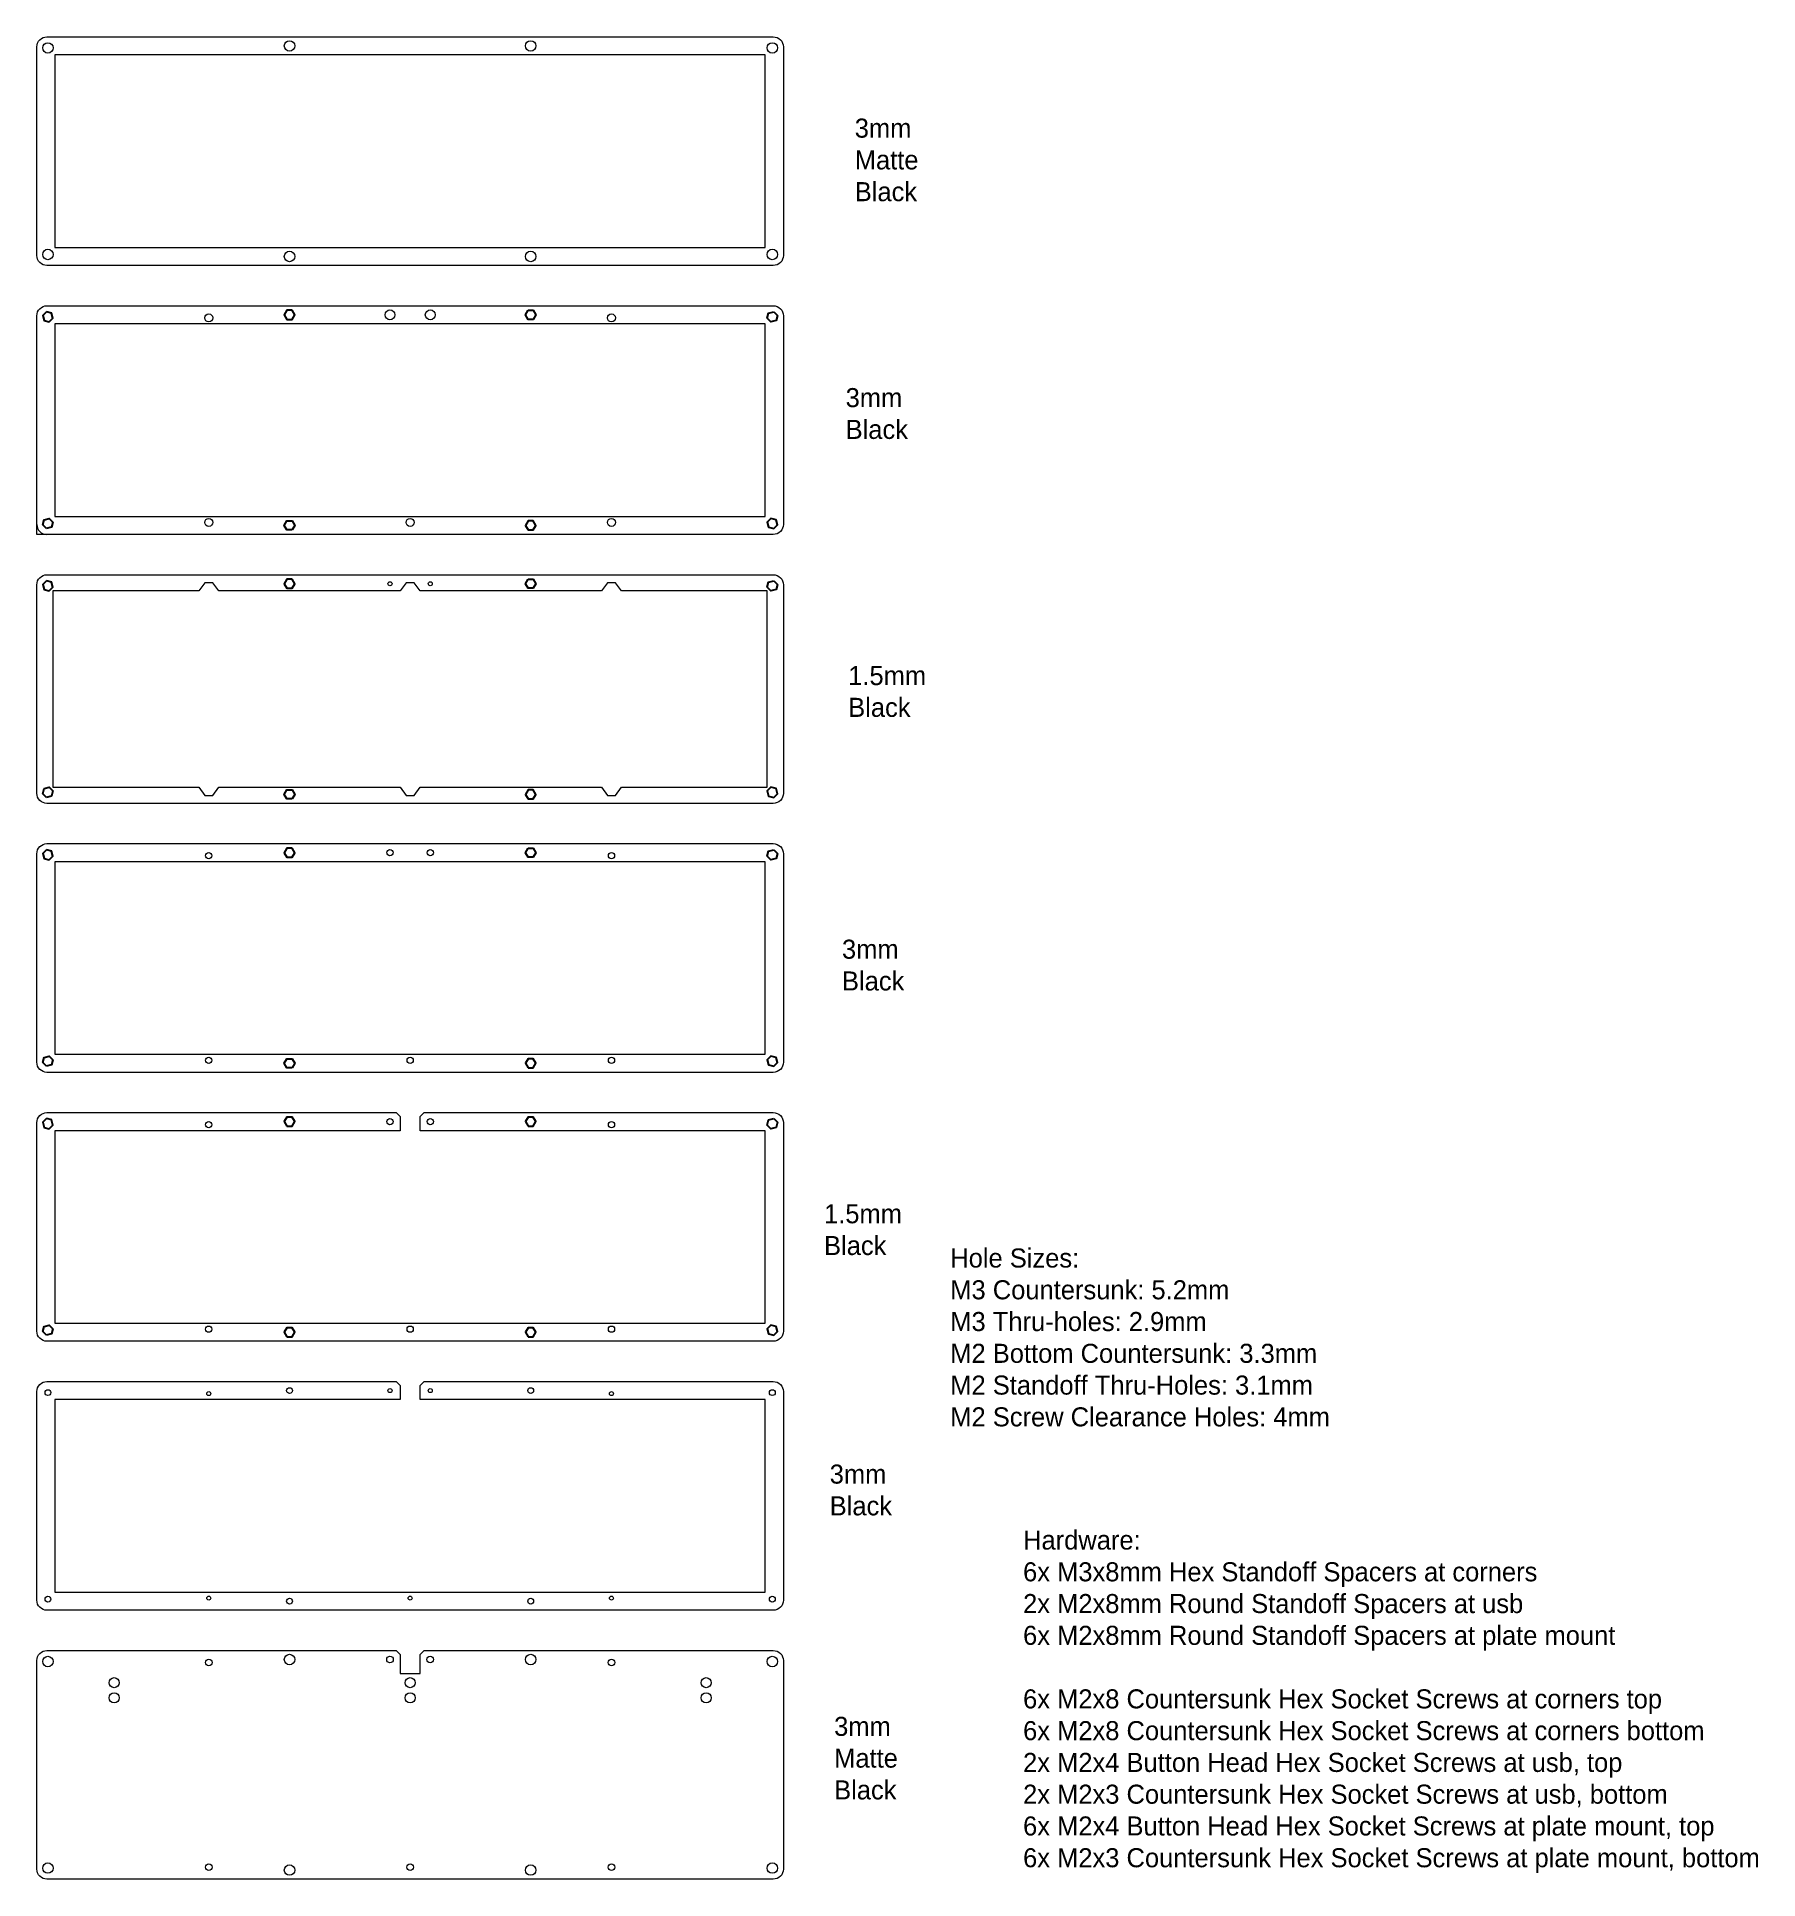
# Model space of a CAD drawing. Header units: millimetres. Extents: x 0 to 855, y 0 to 915.
import ezdxf

# ---------------------------------------------------------------- set-up
doc = ezdxf.new("R2010")
doc.units = ezdxf.units.MM
doc.header["$MEASUREMENT"] = 0

msp = doc.modelspace()

# ---------------------------------------------------------------- linework, layer by layer
at = {"lineweight": 0}
for points in [[(365.77, 915.2, -0.414214), (370.77, 910.2), (370.77, 806.6, -0.414214), (365.77, 801.6), (5, 801.6, -0.414214), (0, 806.6), (0, 910.2, -0.414214), (5, 915.2)], [(0, 673), (0, 776.6, -0.414214), (5, 781.6), (365.77, 781.6, -0.414214), (370.77, 776.6), (370.77, 673, -0.414214), (365.77, 668), (5, 668), (0, 668)], [(365.77, 648, -0.414214), (370.77, 643), (370.77, 539.4, -0.414214), (365.77, 534.4), (5, 534.4, -0.414214), (0, 539.4), (0, 643, -0.414214), (5, 648)], [(365.77, 514.4, -0.414214), (370.77, 509.4), (370.77, 405.8, -0.414214), (365.77, 400.8), (5, 400.8, -0.414214), (0, 405.8), (0, 509.4, -0.414214), (5, 514.4)], [(180.39, 111.6), (180.39, 102.1), (190.39, 102.1), (190.39, 111.6), (192.39, 113.6), (365.77, 113.6, -0.414214), (370.77, 108.6), (370.77, 5, -0.414214), (365.77, 0), (5, 0, -0.414214), (0, 5), (0, 108.6, -0.414214), (5, 113.6), (178.39, 113.6)]]:
    msp.add_lwpolyline(points, format="xyb", close=True, dxfattribs=at)
for points in [[(9, 810.6), (361.77, 810.6), (361.77, 906.2), (9, 906.2)], [(9, 677), (361.77, 677), (361.77, 772.6), (9, 772.6)], [(83.39, 538.4), (87.39, 538.4), (90.39, 542.4), (180.39, 542.4), (183.39, 538.4), (187.39, 538.4), (190.39, 542.4), (280.39, 542.4), (283.39, 538.4), (287.39, 538.4), (290.39, 542.4), (362.77, 542.4), (362.77, 640), (290.39, 640), (287.39, 644), (283.39, 644), (280.39, 640), (190.39, 640), (187.39, 644), (183.39, 644), (180.39, 640), (90.39, 640), (87.39, 644), (83.39, 644), (80.39, 640), (8, 640), (8, 542.4), (80.39, 542.4)], [(9, 409.8), (361.77, 409.8), (361.77, 505.4), (9, 505.4)]]:
    msp.add_lwpolyline(points, close=True, dxfattribs=at)
for points in [[(4.83, 778.61), (2.99, 776.77), (3.66, 774.26), (6.17, 773.59), (8.01, 775.43), (7.34, 777.94)], [(126.8, 779.35), (124.2, 779.35), (122.9, 777.1), (124.2, 774.85), (126.8, 774.85), (128.1, 777.1)], [(243.98, 779.35), (246.57, 779.35), (247.87, 777.1), (246.57, 774.85), (243.98, 774.85), (242.68, 777.1)], [(365.95, 778.61), (367.78, 776.77), (367.11, 774.26), (364.6, 773.59), (362.77, 775.43), (363.44, 777.94)], [(4.83, 670.99), (2.99, 672.83), (3.66, 675.34), (6.17, 676.01), (8.01, 674.17), (7.34, 671.66)], [(126.8, 670.25), (124.2, 670.25), (122.9, 672.5), (124.2, 674.75), (126.8, 674.75), (128.1, 672.5)], [(243.98, 670.25), (246.57, 670.25), (247.87, 672.5), (246.57, 674.75), (243.98, 674.75), (242.68, 672.5)], [(365.95, 670.99), (367.78, 672.83), (367.11, 675.34), (364.6, 676.01), (362.77, 674.17), (363.44, 671.66)], [(4.83, 645.01), (2.99, 643.17), (3.66, 640.66), (6.17, 639.99), (8.01, 641.83), (7.34, 644.34)], [(126.8, 645.75), (124.2, 645.75), (122.9, 643.5), (124.2, 641.25), (126.8, 641.25), (128.1, 643.5)], [(243.98, 645.75), (246.57, 645.75), (247.87, 643.5), (246.57, 641.25), (243.98, 641.25), (242.68, 643.5)], [(365.95, 645.01), (367.78, 643.17), (367.11, 640.66), (364.6, 639.99), (362.77, 641.83), (363.44, 644.34)], [(4.83, 537.39), (2.99, 539.23), (3.66, 541.74), (6.17, 542.41), (8.01, 540.57), (7.34, 538.06)], [(126.8, 536.65), (124.2, 536.65), (122.9, 538.9), (124.2, 541.15), (126.8, 541.15), (128.1, 538.9)], [(243.98, 536.65), (246.57, 536.65), (247.87, 538.9), (246.57, 541.15), (243.98, 541.15), (242.68, 538.9)], [(365.95, 537.39), (367.78, 539.23), (367.11, 541.74), (364.6, 542.41), (362.77, 540.57), (363.44, 538.06)], [(4.83, 511.41), (2.99, 509.57), (3.66, 507.06), (6.17, 506.39), (8.01, 508.23), (7.34, 510.74)], [(126.8, 512.15), (124.2, 512.15), (122.9, 509.9), (124.2, 507.65), (126.8, 507.65), (128.1, 509.9)], [(243.98, 512.15), (246.57, 512.15), (247.87, 509.9), (246.57, 507.65), (243.98, 507.65), (242.68, 509.9)], [(365.95, 511.41), (367.78, 509.57), (367.11, 507.06), (364.6, 506.39), (362.77, 508.23), (363.44, 510.74)], [(4.83, 403.79), (2.99, 405.63), (3.66, 408.14), (6.17, 408.81), (8.01, 406.97), (7.34, 404.46)], [(126.8, 403.05), (124.2, 403.05), (122.9, 405.3), (124.2, 407.55), (126.8, 407.55), (128.1, 405.3)], [(243.98, 403.05), (246.57, 403.05), (247.87, 405.3), (246.57, 407.55), (243.98, 407.55), (242.68, 405.3)], [(365.95, 403.79), (367.78, 405.63), (367.11, 408.14), (364.6, 408.81), (362.77, 406.97), (363.44, 404.46)], [(4.83, 377.81), (2.99, 375.97), (3.66, 373.46), (6.17, 372.79), (8.01, 374.63), (7.34, 377.14)], [(124.2, 374.05), (126.8, 374.05), (128.1, 376.3), (126.8, 378.55), (124.2, 378.55), (122.9, 376.3)], [(243.98, 374.05), (246.57, 374.05), (247.87, 376.3), (246.57, 378.55), (243.98, 378.55), (242.68, 376.3)], [(365.95, 377.81), (367.78, 375.97), (367.11, 373.46), (364.6, 372.79), (362.77, 374.63), (363.44, 377.14)], [(4.83, 270.19), (2.99, 272.03), (3.66, 274.54), (6.17, 275.21), (8.01, 273.37), (7.34, 270.86)], [(365.95, 270.19), (367.78, 272.03), (367.11, 274.54), (364.6, 275.21), (362.77, 273.37), (363.44, 270.86)], [(124.2, 269.45), (126.8, 269.45), (128.1, 271.7), (126.8, 273.95), (124.2, 273.95), (122.9, 271.7)], [(243.98, 269.45), (246.57, 269.45), (247.87, 271.7), (246.57, 273.95), (243.98, 273.95), (242.68, 271.7)]]:
    msp.add_lwpolyline(points, close=True)
for points in [[(365.77, 267.2), (5, 267.2, -0.414214), (0, 272.2), (0, 375.8, -0.414214), (5, 380.8), (178.39, 380.8), (180.39, 378.8), (180.39, 371.8), (9, 371.8)], [(9, 371.8), (9, 276.2), (361.77, 276.2), (361.77, 371.8), (190.39, 371.8), (190.39, 378.8), (192.39, 380.8), (365.77, 380.8, -0.414214), (370.77, 375.8), (370.77, 272.2, -0.414214), (365.77, 267.2)], [(365.77, 133.6), (5, 133.6, -0.414214), (0, 138.6), (0, 242.2, -0.414214), (5, 247.2), (178.39, 247.2), (180.39, 245.2), (180.39, 238.2), (9, 238.2)], [(9, 238.2), (9, 142.6), (361.77, 142.6), (361.77, 238.2), (190.39, 238.2), (190.39, 245.2), (192.39, 247.2), (365.77, 247.2, -0.414214), (370.77, 242.2), (370.77, 138.6, -0.414214), (365.77, 133.6)]]:
    msp.add_lwpolyline(points, format="xyb", dxfattribs=at)
for centre, radius in [((5.5, 909.7), 2.6), ((125.5, 910.7), 2.6), ((245.27, 910.7), 2.6), ((365.27, 909.7), 2.6), ((5.5, 807.1), 2.6), ((125.5, 806.1), 2.6), ((245.27, 806.1), 2.6), ((365.27, 807.1), 2.6), ((175.39, 777.1), 2.45), ((195.39, 777.1), 2.45), ((85.39, 775.6), 2), ((285.39, 775.6), 2), ((85.39, 674), 2), ((185.39, 674), 2), ((285.39, 674), 2), ((175.39, 643.5), 1), ((195.39, 643.5), 1), ((85.39, 508.4), 1.55), ((175.39, 509.9), 1.55), ((195.39, 509.9), 1.55), ((285.39, 508.4), 1.55), ((85.39, 406.8), 1.55), ((185.39, 406.8), 1.55), ((285.39, 406.8), 1.55), ((85.39, 374.8), 1.55), ((175.39, 376.3), 1.55), ((195.39, 376.3), 1.55), ((285.39, 374.8), 1.55), ((85.39, 273.2), 1.55), ((185.39, 273.2), 1.55), ((285.39, 273.2), 1.55), ((5.5, 241.7), 1.45), ((85.39, 241.2), 1), ((125.5, 242.7), 1.45), ((175.39, 242.7), 1), ((195.39, 242.7), 1), ((245.27, 242.7), 1.45), ((285.39, 241.2), 1), ((365.27, 241.7), 1.45), ((5.5, 139.1), 1.45), ((85.39, 139.6), 1), ((125.5, 138.1), 1.45), ((185.39, 139.6), 1), ((245.27, 138.1), 1.45), ((285.39, 139.6), 1), ((365.27, 139.1), 1.45), ((5.5, 108.1), 2.6), ((125.5, 109.1), 2.6), ((175.39, 109.1), 1.65), ((195.39, 109.1), 1.65), ((245.27, 109.1), 2.6), ((365.27, 108.1), 2.6), ((85.39, 107.6), 1.65), ((285.39, 107.6), 1.65), ((38.39, 97.6), 2.5), ((38.39, 90.1), 2.5), ((185.39, 97.6), 2.5), ((185.39, 90.1), 2.5), ((332.39, 97.6), 2.5), ((332.39, 90.1), 2.5), ((5.5, 5.5), 2.6), ((85.39, 6), 1.65), ((125.5, 4.5), 2.6), ((185.39, 6), 1.65), ((245.27, 4.5), 2.6), ((285.39, 6), 1.65), ((365.27, 5.5), 2.6)]:
    msp.add_circle(centre, radius, dxfattribs=at)
msp.add_arc((5, 673), 5, 180, 270, dxfattribs=at)

# ---------------------------------------------------------------- texts
at = {"lineweight": 0, "attachment_point": 1}
for s, insert, char_height in [('3mm Matte \\PBlack', (406.22, 874.59), 9.467), ('3mm Black', (401.69, 740.71), 9.467), ('1.5mm Black', (402.96, 602.63), 9.4674), ('3mm Black', (399.88, 466.71), 9.467), ('1.5mm Black', (390.97, 335.29), 9.4674), ('3mm Black', (393.78, 205.96), 9.467), ('3mm Matte \\PBlack', (395.98, 80.64), 9.467)]:
    msp.add_mtext_dynamic_manual_height_columns(s, width=41.6283, gutter_width=1, heights=[0], dxfattribs=dict(at, insert=insert, char_height=char_height))
at = {"char_height": 9.4674, "attachment_point": 1}
for s, width, heights, insert in [('Hole Sizes:\\PM3 Countersunk: 5.2mm\\PM3 Thru-holes: 2.9mm\\PM2 Bottom Countersunk: 3.3mm\\PM2 Standoff Thru-Holes: 3.1mm\\PM2 Screw Clearance Holes: 4mm', 480.6459, [0], (453.66, 313.3)), ('Hardware:\\P6x M3x8mm Hex Standoff Spacers at corners\\P2x M2x8mm Round Standoff Spacers at usb\\P6x M2x8mm Round Standoff Spacers at plate mount\\P\\P6x M2x8 Countersunk Hex Socket Screws at corners top\\P6x M2x8 Countersunk Hex Socket Screws at corners bottom\\P2x M2x4 Button Head Hex Socket Screws at usb, top\\P2x M2x3 Countersunk Hex Socket Screws at usb, bottom\\P6x M2x4 Button Head Hex Socket Screws at plate mount, top\\P6x M2x3 Countersunk Hex Socket Screws at plate mount, bottom', 615.2194, [317.18], (489.82, 173.2))]:
    msp.add_mtext_dynamic_manual_height_columns(s, width=width, gutter_width=1, heights=heights, dxfattribs=dict(at, insert=insert))

doc.saveas('drawing.dxf')
